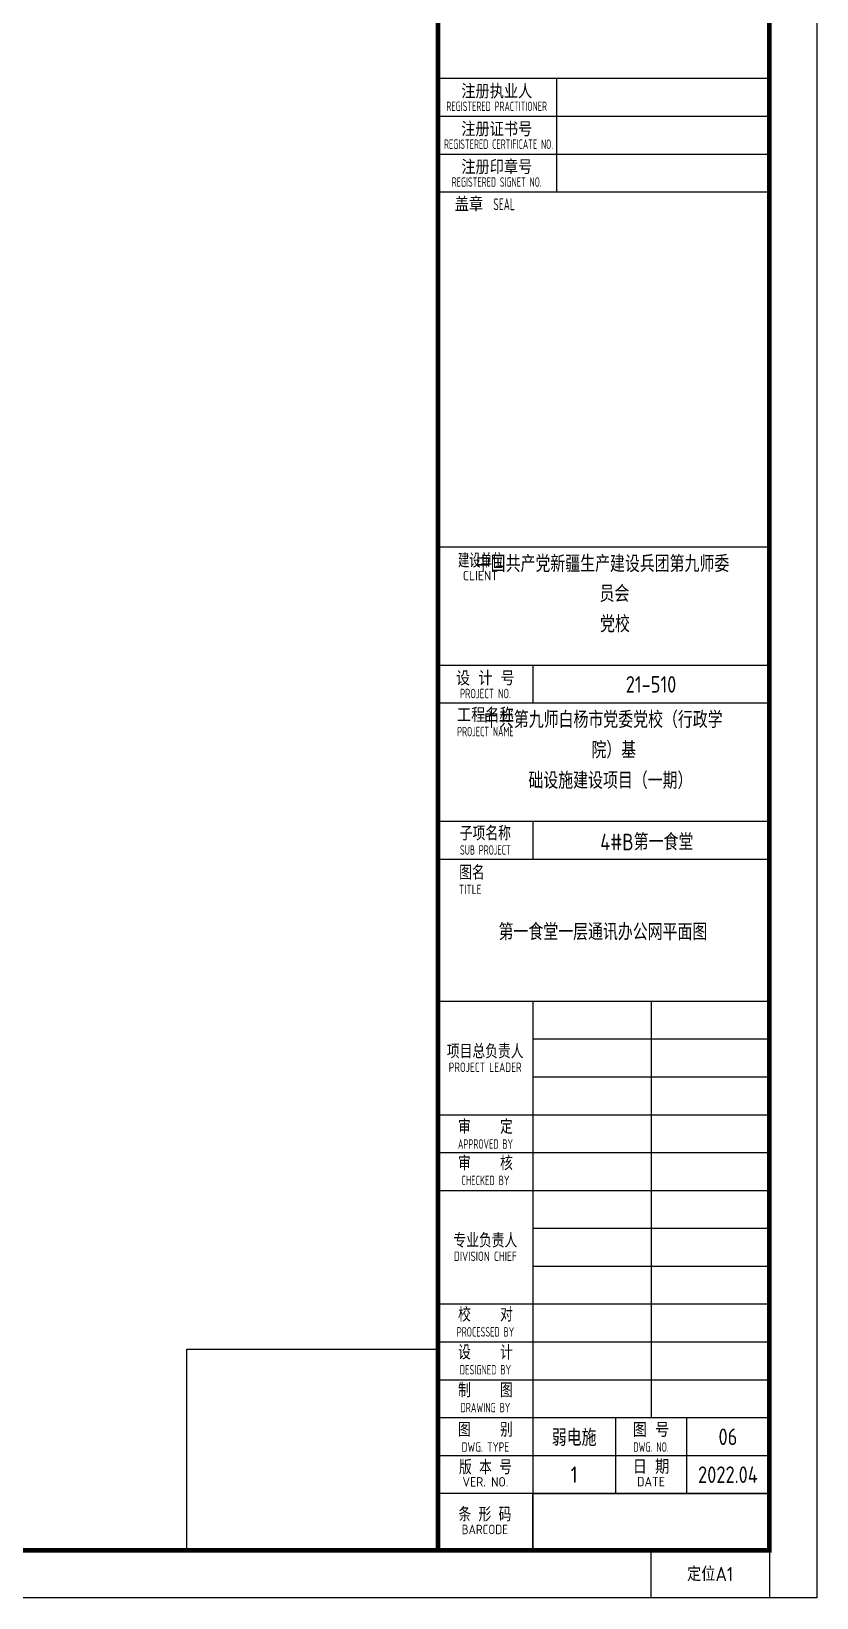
# Model space of a CAD drawing. Extents: x 1252172 to 1336272, y -987752 to -826269.
# Drawn here: x 1319680 to 1336272, y -921624 to -888523 of the extents above; entities that cross this region are included whole.
import ezdxf
from ezdxf.enums import TextEntityAlignment as Align

# ---------------------------------------------------------------- set-up
doc = ezdxf.new("R2010")
doc.units = 0
doc.header["$LTSCALE"] = 1000
for name, color, linetype in [('BTTK', 7, 'Continuous'), ('PUB_TITLE', 7, 'Continuous'), ('电-标注', 1, 'Continuous')]:
    doc.layers.add(name, color=color, linetype=linetype)
doc.layers.add('yichutu', color=7, linetype='Continuous', true_color=0xffffff, plot=False)
doc.layers.add('条形码', color=7, linetype='Continuous', plot=False)
doc.layers.add('验收章', color=7, linetype='Continuous', plot=False)
doc.styles.add('HZ(TK)', font='geniso.shx', dxfattribs={"width": 0.9, "bigfont": 'hztxt.shx'})

# ---------------------------------------------------------------- blocks, each defined once
blk = doc.blocks.new('vhtemplate_2020年新竖式图框_A1')
at = {"layer": 'BTTK'}
for p, q in [((831, 321.01), (761, 321.01)), ((786, 321.01), (786, 297.01)), ((831, 313.01), (761, 313.01)), ((831, 305.01), (761, 305.01)), ((831, 305.01), (761, 305.01)), ((786, 305.01), (786, 297.01)), ((831, 297.01), (761, 297.01)), ((831, 222), (761, 222)), ((831, 197), (761, 197)), ((781, 197), (781, 189)), ((831, 189), (761, 189)), ((831, 164), (761, 164)), ((781, 164), (781, 156)), ((831, 156), (761, 156)), ((831, 126), (761, 126)), ((781, 126), (781, 10)), ((806, 126), (806, 38)), ((831, 118), (781, 118)), ((831, 110), (781, 110)), ((831, 102), (761, 102)), ((831, 94), (761, 94)), ((831, 86), (761, 86)), ((831, 78), (781, 78)), ((831, 70), (781, 70)), ((831, 62), (761, 62)), ((831, 54), (761, 54)), ((831, 46), (761, 46)), ((831, 38), (761, 38)), ((798.5, 38), (798.5, 22)), ((813.5, 38), (813.5, 22)), ((831, 30), (761, 30)), ((831, 22), (761, 22))]:
    blk.add_line(p, q, dxfattribs=at)
at = {"layer": 'PUB_TITLE', "color": 7}
blk.add_lwpolyline([(0, 594), (841, 594), (841, 0), (0, 0)], close=True, dxfattribs=at)
at = {"layer": 'PUB_TITLE', "const_width": 1}
blk.add_lwpolyline([(25, 10), (831, 10), (831, 584), (25, 584)], close=True, dxfattribs=at)
blk.add_lwpolyline([(761, 10), (761, 584)], dxfattribs=at)
at = {"layer": '条形码'}
blk.add_lwpolyline([(781, 22), (831, 22), (831, 10), (781, 10)], close=True, dxfattribs=at)
at = {"layer": '验收章'}
for points in [[(761, 10), (707.93, 10), (707.93, 52.53), (761, 52.53)], [(806, 10), (831, 10), (831, 0), (806, 0)]]:
    blk.add_lwpolyline(points, close=True, dxfattribs=at)
at = {"layer": 'BTTK', "style": 'HZ(TK)'}
for s, height, p in [('注册执业人', 3, (773.42, 318.32)), ('注册证书号', 3, (773.42, 310.32)), ('注册印章号', 3, (773.42, 302.32)), ('CLIENT', 2, (769.95, 215.99)), ('设 计 号', 3, (771, 194.28)), ('工程名称', 3, (771, 186.52)), ('图 号', 3, (806, 35.46)), ('日 期', 3, (806, 27.67)), ('VER. NO.', 2, (771, 24.48)), ('DATE', 2, (806, 24.52))]:
    blk.add_text(s, height=height, dxfattribs=at).set_placement(p, align=Align.MIDDLE_CENTER)
for s, height, width, p in [('REGISTERED PRACTITIONER', 2, 0.65, (773.39, 315.16)), ('REGISTERED CERTIFICATE NO.', 2, 0.65, (773.78, 307.16)), ('REGISTERED SIGNET NO.', 2, 0.65, (773.39, 299.16)), ('建设单位', 3, 0.8, (770.01, 219.17)), ('PROJECT NO.', 2, 0.75, (771, 191.07)), ('PROJECT NAME', 2, 0.65, (771, 183.03)), ('子项名称', 3, 0.9, (771, 161.52)), ('SUB PROJECT', 2, 0.65, (771, 158.01)), ('项目总负责人', 3, 0.9, (770.96, 115.45)), ('PROJECT LEADER', 2, 0.8, (770.96, 112.09)), ('审    定', 3, 0.9, (771.02, 99.52)), ('APPROVED BY', 2, 0.6, (771.02, 95.87)), ('审    核', 3, 0.9, (771.02, 91.83)), ('CHECKED BY', 2, 0.7, (771.02, 88.18)), ('专业负责人', 3, 0.9, (771, 75.48)), ('DIVISION CHIEF', 2, 0.8, (771, 72.15)), ('校    对', 3, 0.9, (771.02, 59.83)), ('PROCESSED BY', 2, 0.6, (771.02, 56.17)), ('设    计', 3, 0.9, (771.02, 51.83)), ('DESIGNED BY', 2, 0.7, (771.02, 48.17)), ('制    图', 3, 0.9, (771.02, 43.83)), ('DRAWING BY', 2, 0.7, (771.02, 40.17)), ('图    别', 3, 0.9, (771.02, 35.5)), ('DWG. TYPE', 2, 0.8, (771.02, 31.84)), ('DWG. NO.', 2, 0.7, (806, 31.84)), ('版 本 号', 3, 0.9, (771.02, 27.57)), ('条 形 码', 3, 0.9, (770.9, 17.6)), ('BARCODE', 2, 0.95, (770.9, 14.42))]:
    blk.add_text(s, height=height, dxfattribs=dict(at, width=width)).set_placement(p, align=Align.MIDDLE_CENTER)
at = {"layer": 'BTTK', "color": 1, "style": 'HZ(TK)'}
blk.add_text('盖章  ', height=3, dxfattribs=at).set_placement((769.25, 294.46), align=Align.MIDDLE_CENTER)
at = {"layer": 'BTTK', "color": 1, "style": 'HZ(TK)', "width": 0.65}
blk.add_text('SEAL', height=2.5, dxfattribs=at).set_placement((774.96, 294.46), align=Align.MIDDLE_CENTER)
at = {"layer": 'BTTK', "style": 'HZ(TK)'}
for s, height, width, p in [('图名', 3, 0.9, (765.46, 153.22)), ('TITLE', 2, 0.8, (765.4, 149.68))]:
    blk.add_text(s, height=height, dxfattribs=dict(at, width=width)).set_placement(p, align=Align.MIDDLE_LEFT)
at = {"layer": 'BTTK', "color": 4, "style": 'HZ(TK)', "width": 0.9}
for tag, p in [('合作单位', (796, 511.5)), ('建设单位', (796, 209.5)), ('工程名称', (796, 176.5)), ('子项名称', (806, 160)), ('图纸名称', (796, 141))]:
    blk.add_attdef(tag, text='', height=3.5, dxfattribs=at).set_placement(p, align=Align.MIDDLE_CENTER)
for tag, p in [('注册证书号', (808.5, 309.01)), ('注册印章号', (808.5, 301.01)), ('设计号', (806, 193)), ('图别', (789.75, 34)), ('图号', (822.25, 34)), ('版本号', (789.75, 26)), ('日期', (822.25, 26))]:
    blk.add_attdef(tag, text='', height=3.5, dxfattribs=at).set_placement(p, align=Align.MIDDLE)
at = {"layer": '验收章', "style": 'HZ(TK)'}
blk.add_text('定位A1', height=3, dxfattribs=at).set_placement((818.5, 5), align=Align.MIDDLE_CENTER)
blk = doc.blocks.new('yct-841-594-84100-59400-100-1000.0')
at = {"layer": 'yichutu', "color": 7, "true_color": 0xffffff}
blk.add_lwpolyline([(0, 0), (0, 59400), (84100, 59400), (84100, 0)], close=True, dxfattribs=at)

msp = doc.modelspace()

# ---------------------------------------------------------------- block references
at = {"layer": 'yichutu'}
msp.add_blockref('yct-841-594-84100-59400-100-1000.0', (1252172, -921624), dxfattribs=at)
at = {"layer": '电-标注'}
ref = msp.add_blockref('vhtemplate_2020年新竖式图框_A1', (1252172, -921624), dxfattribs=dict(at, xscale=100, yscale=100, zscale=100))
ref.add_attrib('建设单位_001', '中国共产党新疆生产建设兵团第九师委', (1329070, -899951), dxfattribs={"layer": 'BTTK', "color": 4, "height": 350, "style": 'HZ(TK)', "width": 0.9})
ref.add_attrib('工程名称_001', '中共第九师白杨市党委党校（行政学', (1329244, -903245), dxfattribs={"layer": 'BTTK', "color": 4, "height": 350, "style": 'HZ(TK)', "width": 0.9})
ref.add_attrib('子项名称_001', '4#B第一食堂', (1331698, -905830), dxfattribs={"layer": 'BTTK', "color": 4, "height": 350, "style": 'HZ(TK)', "width": 0.9})
ref.add_attrib('图纸名称_001', '第一食堂一层通讯办公网平面图', (1329551, -907730), dxfattribs={"layer": 'BTTK', "color": 4, "height": 350, "style": 'HZ(TK)', "width": 0.9})
ref.add_attrib('设计号', '21-510', dxfattribs={"layer": 'BTTK', "color": 4, "height": 350, "style": 'HZ(TK)', "width": 0.9}).set_placement((1332772, -902324), align=Align.MIDDLE)
ref.add_attrib('图别', '弱电施', dxfattribs={"layer": 'BTTK', "color": 4, "height": 350, "style": 'HZ(TK)', "width": 0.9}).set_placement((1331147, -918224), align=Align.MIDDLE)
ref.add_attrib('图号', '06', dxfattribs={"layer": 'BTTK', "color": 4, "height": 350, "style": 'HZ(TK)', "width": 0.9}).set_placement((1334397, -918224), align=Align.MIDDLE)
ref.add_attrib('版本号', '1', dxfattribs={"layer": 'BTTK', "color": 4, "height": 350, "style": 'HZ(TK)', "width": 0.9}).set_placement((1331147, -919024), align=Align.MIDDLE)
ref.add_attrib('日期', '2022.04', dxfattribs={"layer": 'BTTK', "color": 4, "height": 350, "style": 'HZ(TK)', "width": 0.9}).set_placement((1334397, -919024), align=Align.MIDDLE)
ref.add_attrib('建设单位_002', '员会', (1331685, -900583), dxfattribs={"layer": 'BTTK', "color": 4, "height": 350, "style": 'HZ(TK)', "width": 0.9})
ref.add_attrib('建设单位_003', '党校', (1331695, -901225), dxfattribs={"layer": 'BTTK', "color": 4, "height": 350, "style": 'HZ(TK)', "width": 0.9})
ref.add_attrib('工程名称_002', '院）基', (1331512, -903886), dxfattribs={"layer": 'BTTK', "color": 4, "height": 350, "style": 'HZ(TK)', "width": 0.9})
ref.add_attrib('工程名称_003', '础设施建设项目（一期）', (1330182, -904531), dxfattribs={"layer": 'BTTK', "color": 4, "height": 350, "style": 'HZ(TK)', "width": 0.9})

doc.saveas('drawing.dxf')
